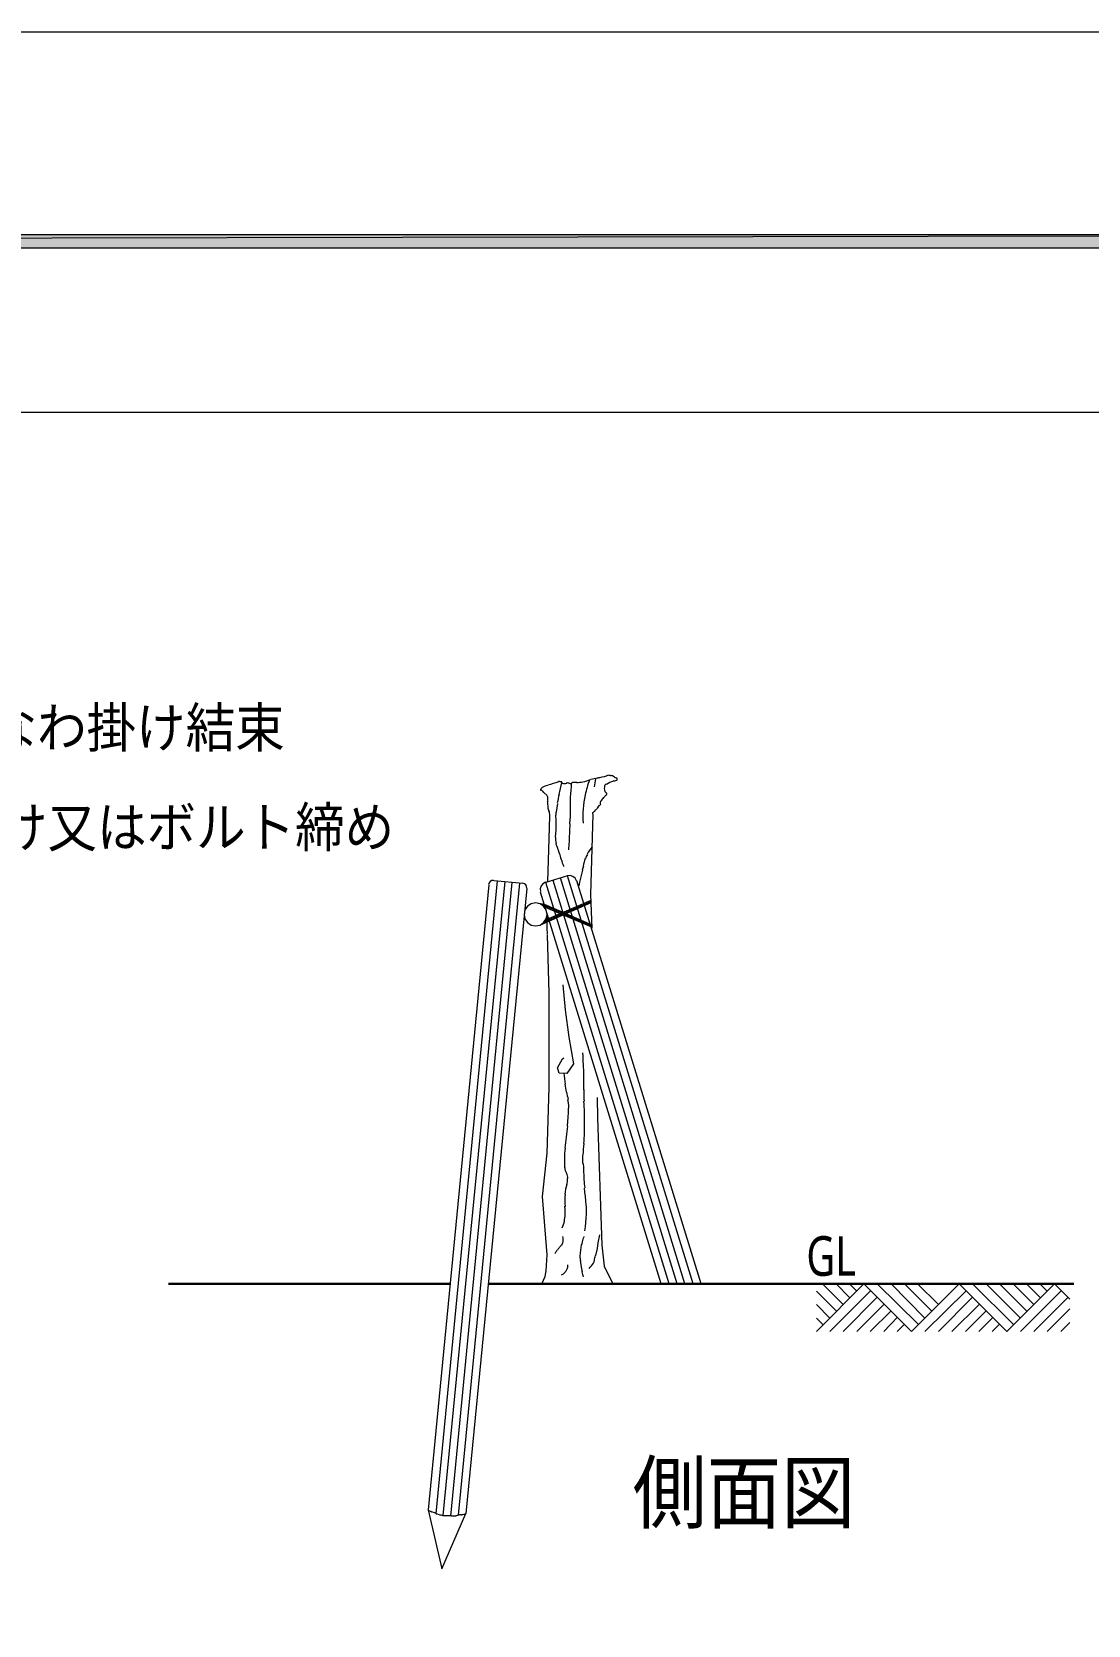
# Model space of a CAD drawing. Header units: millimetres. Extents: x 0 to 420, y 0 to 297.
# Drawn here: x 291.9 to 347.4, y 213.3 to 297 of the extents above; entities that cross this region are included whole.
import ezdxf
from ezdxf.enums import TextEntityAlignment as Align

# ---------------------------------------------------------------- set-up
doc = ezdxf.new("R2010")
doc.units = ezdxf.units.MM
doc.styles.add('kst32b', font='NotoSansJP-Variable.ttf')

msp = doc.modelspace()

# ---------------------------------------------------------------- hatches: boundary and pattern name
h = msp.add_hatch(color=7)
h.paths.add_polyline_path([(394.166, 285.623), (394.166, 286.321), (26.183, 285.623), (394.166, 285.623)])
h.paths.add_polyline_path([(394.166, 286.321), (26.183, 285.623), (26.183, 286.321), (394.166, 286.321)])

# ---------------------------------------------------------------- linework, layer by layer
at = {"lineweight": 13}
for points in [[(0.191, 0), (0.191, 296.968), (420.158, 296.968), (420.158, 0)], [(318.961, 250.624), (318.913, 250.859), (318.784, 251.05), (318.592, 251.18), (318.357, 251.227), (318.122, 251.18), (317.931, 251.05), (317.801, 250.859), (317.754, 250.624), (317.801, 250.389), (317.931, 250.197), (318.122, 250.068), (318.357, 250.021), (318.592, 250.068), (318.784, 250.197), (318.913, 250.389)], [(340.593, 231.225), (338.095, 228.727)]]:
    msp.add_lwpolyline(points, close=True, dxfattribs=at)
at = {"lineweight": 0}
for points in [[(394.166, 285.623), (394.166, 286.321), (26.183, 285.623)], [(394.166, 286.321), (26.183, 285.623), (26.183, 286.321)]]:
    msp.add_lwpolyline(points, close=True, dxfattribs=at)
at = {"lineweight": 13}
for points in [[(394.166, 276.987), (26.183, 276.987)], [(320.838, 257.586), (320.942, 257.61), (321.044, 257.639), (321.145, 257.673), (321.245, 257.711)], [(321.602, 257.784), (321.515, 257.766), (321.428, 257.749), (321.342, 257.731), (321.255, 257.713)], [(321.5, 257.746), (321.437, 257.323)], [(321.737, 257.8), (321.7, 257.794), (321.663, 257.788), (321.627, 257.781), (321.59, 257.774)], [(321.736, 257.82), (321.853, 257.842), (321.969, 257.871), (322.083, 257.906), (322.195, 257.946)], [(322.343, 257.902), (322.307, 257.909), (322.271, 257.913), (322.235, 257.915), (322.198, 257.916)], [(322.536, 257.789), (322.495, 257.83), (322.448, 257.865), (322.398, 257.894), (322.344, 257.916)], [(322.556, 257.81), (322.576, 257.802), (322.598, 257.795), (322.62, 257.791), (322.642, 257.789)], [(322.631, 257.667), (322.64, 257.69), (322.644, 257.715), (322.64, 257.739), (322.631, 257.763)], [(318.625, 257.21), (318.622, 257.192), (318.622, 257.173), (318.626, 257.155), (318.632, 257.137)], [(319.002, 257.401), (318.899, 257.377), (318.802, 257.338), (318.711, 257.284), (318.63, 257.216)], [(318.729, 257.101), (318.712, 257.118), (318.692, 257.132), (318.67, 257.142), (318.647, 257.15)], [(318.739, 257.104), (318.748, 257.094), (318.756, 257.084), (318.765, 257.074), (318.774, 257.064)], [(318.868, 256.943), (318.839, 256.972), (318.81, 257.001), (318.781, 257.03), (318.752, 257.058)], [(318.987, 256.821), (318.966, 256.856), (318.942, 256.889), (318.915, 256.92), (318.886, 256.949)], [(319.56, 257.584), (319.421, 257.541), (319.282, 257.497), (319.144, 257.451), (319.006, 257.403)], [(319.59, 256.94), (319.566, 256.825), (319.542, 256.709), (319.521, 256.592), (319.501, 256.476)], [(319.734, 257.582), (319.692, 257.59), (319.65, 257.595), (319.608, 257.598), (319.565, 257.598)], [(319.733, 257.545), (319.693, 257.392), (319.655, 257.239), (319.619, 257.085), (319.584, 256.931)], [(319.764, 257.516), (319.759, 257.531), (319.752, 257.545), (319.742, 257.557), (319.73, 257.566)], [(319.77, 257.51), (319.825, 257.497), (319.881, 257.493), (319.937, 257.497), (319.993, 257.51)], [(320.157, 257.502), (320.112, 257.512), (320.067, 257.52), (320.022, 257.526), (319.976, 257.531)], [(320.164, 257.493), (320.202, 257.498), (320.238, 257.51), (320.271, 257.528), (320.3, 257.553)], [(320.236, 257.505), (320.221, 257.325), (320.207, 257.144), (320.194, 256.964), (320.183, 256.783)], [(320.52, 257.551), (320.465, 257.555), (320.41, 257.556), (320.356, 257.555), (320.301, 257.551)], [(320.518, 257.545), (320.598, 257.554), (320.677, 257.563), (320.756, 257.573), (320.836, 257.584)], [(320.959, 256.897), (320.923, 256.715), (320.894, 256.531), (320.872, 256.347), (320.856, 256.162)], [(321.06, 257.296), (321.032, 257.197), (321.006, 257.097), (320.981, 256.998), (320.959, 256.897)], [(321.193, 257.685), (321.157, 257.589), (321.123, 257.492), (321.091, 257.394), (321.06, 257.296)], [(321.913, 256.761), (321.951, 256.788), (321.987, 256.818), (322.02, 256.85), (322.05, 256.886)], [(321.985, 257.385), (321.97, 257.31), (321.966, 257.235), (321.974, 257.16), (321.994, 257.086)], [(322.06, 257.476), (322.038, 257.454), (322.017, 257.431), (321.998, 257.407), (321.979, 257.382)], [(321.994, 257.084), (322.011, 257.059), (322.032, 257.037), (322.055, 257.019), (322.082, 257.004)], [(322.074, 256.876), (322.084, 256.906), (322.091, 256.937), (322.093, 256.968), (322.092, 256.999)], [(322.444, 257.626), (322.351, 257.587), (322.26, 257.545), (322.17, 257.5), (322.082, 257.452)], [(322.421, 257.648), (322.473, 257.641), (322.526, 257.644), (322.577, 257.657), (322.624, 257.68)], [(318.975, 256.56), (318.982, 256.479), (318.99, 256.399), (318.999, 256.319), (319.01, 256.239)], [(318.983, 256.819), (318.982, 256.754), (318.983, 256.69), (318.988, 256.625), (318.995, 256.561)], [(319.057, 256.032), (319.047, 256.082), (319.037, 256.132), (319.027, 256.182), (319.017, 256.232)], [(319.114, 255.822), (319.105, 255.878), (319.097, 255.933), (319.088, 255.988), (319.079, 256.043)], [(319.511, 256.455), (319.447, 255.99)], [(320.179, 256.767), (320.174, 256.661), (320.17, 256.556), (320.168, 256.451), (320.167, 256.346)], [(320.167, 256.349), (320.167, 255.672)], [(320.856, 256.162), (320.847, 255.976), (320.844, 255.79), (320.848, 255.604), (320.859, 255.419)], [(321.475, 256.048), (321.449, 256.028), (321.424, 256.008), (321.399, 255.988), (321.375, 255.968)], [(321.454, 256.067), (321.484, 256.088), (321.513, 256.111), (321.543, 256.133), (321.572, 256.156)], [(321.694, 256.357), (321.656, 256.309), (321.624, 256.258), (321.598, 256.203), (321.579, 256.144)], [(321.711, 256.343), (321.729, 256.357), (321.746, 256.373), (321.762, 256.389), (321.776, 256.407)], [(321.787, 256.588), (321.769, 256.55), (321.758, 256.509), (321.754, 256.468), (321.758, 256.426)], [(321.927, 256.76), (321.892, 256.716), (321.858, 256.671), (321.826, 256.626), (321.794, 256.58)], [(319.003, 252.328), (319.066, 254.593), (319.109, 255.799)], [(319.404, 254.673), (319.426, 254.868), (319.441, 255.064), (319.447, 255.26), (319.446, 255.457)], [(319.444, 255.451), (319.441, 255.549), (319.437, 255.646), (319.431, 255.743), (319.425, 255.84)], [(319.428, 255.976), (319.427, 255.942), (319.426, 255.909), (319.427, 255.876), (319.429, 255.843)], [(319.429, 255.996), (319.428, 255.99), (319.428, 255.984), (319.427, 255.978), (319.427, 255.972)], [(320.146, 254.614), (320.167, 255.376)], [(320.164, 255.389), (320.165, 255.416), (320.165, 255.444), (320.166, 255.471), (320.166, 255.498)], [(320.166, 255.494), (320.167, 255.541), (320.167, 255.587), (320.167, 255.634), (320.167, 255.681)], [(321.373, 255.884), (321.246, 251.672), (321.31, 249.894)], [(321.361, 255.976), (321.355, 255.957), (321.352, 255.937), (321.355, 255.917), (321.361, 255.897)], [(319.412, 254.665), (319.405, 254.587), (319.407, 254.508), (319.416, 254.429), (319.433, 254.352)], [(319.415, 254.346), (319.426, 254.311), (319.437, 254.277), (319.45, 254.243), (319.464, 254.21)], [(320.104, 254.016), (320.112, 254.121), (320.12, 254.227), (320.128, 254.333), (320.135, 254.439)], [(320.137, 254.431), (320.139, 254.475), (320.142, 254.52), (320.143, 254.564), (320.145, 254.608)], [(319.535, 254.043), (319.52, 254.09), (319.503, 254.137), (319.484, 254.183), (319.464, 254.228)], [(319.614, 253.831), (319.6, 253.88), (319.585, 253.928), (319.57, 253.977), (319.554, 254.025)], [(319.601, 253.842), (319.626, 253.76), (319.651, 253.679), (319.676, 253.597), (319.701, 253.516)], [(319.71, 253.511), (319.72, 253.48), (319.73, 253.45), (319.741, 253.42), (319.751, 253.39)], [(320.954, 253.563), (320.927, 253.463), (320.901, 253.364), (320.875, 253.264), (320.849, 253.165)], [(321.078, 253.776), (321.049, 253.721), (321.023, 253.664), (321.002, 253.605), (320.984, 253.545)], [(321.321, 254.177), (321.253, 254.084), (321.187, 253.989), (321.125, 253.892), (321.066, 253.792)], [(319.738, 253.401), (319.762, 253.336), (319.787, 253.271), (319.812, 253.207), (319.837, 253.142)], [(320.814, 252.94), (320.765, 252.734), (320.716, 252.529), (320.669, 252.324), (320.623, 252.118)], [(320.867, 253.164), (320.853, 253.109), (320.839, 253.054), (320.826, 252.999), (320.812, 252.944)], [(315.912, 252.18), (312.716, 219.35)], [(316.336, 252.391), (313.119, 219.16)], [(316.738, 252.349), (313.5, 219.054)], [(317.119, 252.307), (313.902, 219.033)], [(317.521, 252.264), (314.304, 219.075)], [(317.902, 251.989), (314.706, 219.16)], [(316.158, 252.411), (316.062, 252.401), (315.98, 252.357), (315.921, 252.285), (315.892, 252.193)], [(317.691, 252.243), (316.166, 252.391)], [(317.901, 251.997), (317.891, 252.094), (317.847, 252.176), (317.775, 252.235), (317.682, 252.263)], [(318.877, 252.311), (318.74, 252.236), (318.646, 252.119), (318.603, 251.976), (318.618, 251.821)], [(320.04, 252.645), (318.897, 252.307)], [(325.374, 231.225), (318.897, 252.307)], [(325.797, 231.225), (319.278, 252.412)], [(326.2, 231.225), (319.659, 252.539)], [(320.51, 252.39), (320.435, 252.527), (320.318, 252.621), (320.175, 252.665), (320.02, 252.649)], [(326.623, 231.225), (320.04, 252.645)], [(327.046, 231.225), (320.527, 252.391)], [(318.834, 251.142), (318.495, 251.206)], [(321.268, 251.227), (318.601, 250.063)], [(321.289, 250.021), (318.601, 251.185)], [(324.951, 231.225), (318.622, 251.799)], [(318.876, 250.994), (318.728, 251.1)], [(321.289, 250.084), (318.834, 251.142)], [(321.31, 249.957), (318.876, 250.994)], [(321.268, 251.354), (319.066, 250.402)], [(321.268, 251.291), (319.066, 250.338)], [(319.066, 250.338), (318.664, 250.105)], [(319.066, 250.402), (318.749, 250.148)], [(318.961, 249.999), (318.961, 250.402), (318.961, 250.613)], [(318.685, 231.225), (318.855, 231.606), (318.918, 231.902), (318.961, 232.749), (318.728, 235.818), (318.961, 238.083), (319.066, 241.554), (319.066, 246.486), (318.982, 249.555)], [(318.95, 250.023), (318.953, 249.912), (318.958, 249.801), (318.963, 249.69), (318.969, 249.58)], [(319.786, 246.93), (319.913, 245.618), (320.104, 244.179), (320.357, 242.782), (319.998, 242.274), (319.596, 242.295), (319.511, 242.57), (319.765, 243.036), (319.85, 243.099)], [(320.867, 242.748), (320.863, 242.898), (320.858, 243.049), (320.853, 243.199), (320.848, 243.349)], [(320.887, 242.172), (320.886, 242.318), (320.885, 242.463), (320.882, 242.608), (320.879, 242.754)], [(319.843, 242.283), (319.859, 242.14), (319.876, 241.996), (319.895, 241.853), (319.914, 241.71)], [(320.887, 241.406), (320.887, 242.168)], [(319.898, 241.707), (319.913, 241.602), (319.929, 241.498), (319.947, 241.395), (319.966, 241.291)], [(319.988, 241.297), (320.006, 241.201), (320.025, 241.105), (320.044, 241.01), (320.063, 240.914)], [(320.887, 241.422), (320.887, 241.383), (320.887, 241.344), (320.887, 241.305), (320.888, 241.266)], [(320.888, 241.263), (320.89, 241.154), (320.893, 241.044), (320.898, 240.935), (320.904, 240.825)], [(321.585, 241.004), (321.606, 239.945), (321.839, 233.257), (321.966, 232.156), (322.411, 231.225)], [(320.037, 239.516), (320.057, 239.749), (320.074, 239.983), (320.087, 240.216), (320.096, 240.45)], [(320.078, 240.771), (320.072, 240.805), (320.067, 240.839), (320.06, 240.873), (320.054, 240.906)], [(320.103, 240.449), (320.103, 240.53), (320.1, 240.611), (320.094, 240.691), (320.084, 240.772)], [(320.923, 240.23), (320.919, 240.376), (320.913, 240.521), (320.907, 240.667), (320.899, 240.812)], [(320.929, 239.787), (320.929, 239.9), (320.928, 240.013), (320.926, 240.127), (320.923, 240.24)], [(319.985, 238.933), (320.006, 239.077), (320.024, 239.221), (320.04, 239.365), (320.055, 239.509)], [(320.923, 239.161), (320.926, 239.318), (320.928, 239.474), (320.929, 239.63), (320.929, 239.787)], [(319.971, 238.935), (319.951, 238.79), (319.932, 238.644), (319.916, 238.497), (319.901, 238.351)], [(320.888, 238.591), (320.872, 238.442), (320.86, 238.293), (320.852, 238.144), (320.846, 237.994)], [(320.89, 238.587), (320.905, 238.728), (320.916, 238.869), (320.924, 239.01), (320.928, 239.151)], [(319.872, 237.798), (319.871, 237.677), (319.872, 237.556), (319.877, 237.435), (319.883, 237.315)], [(319.904, 238.348), (319.892, 238.209), (319.883, 238.07), (319.876, 237.931), (319.872, 237.791)], [(320.825, 237.99), (320.824, 237.88), (320.823, 237.769), (320.824, 237.659), (320.827, 237.548)], [(319.893, 237.327), (319.903, 237.252), (319.92, 237.179), (319.945, 237.108), (319.978, 237.04)], [(320.061, 236.758), (320.054, 236.829), (320.039, 236.899), (320.016, 236.966), (319.986, 237.031)], [(320.859, 237.552), (320.866, 237.338), (320.875, 237.123), (320.885, 236.909), (320.897, 236.695)], [(319.906, 235.938), (319.895, 235.777), (319.892, 235.615), (319.895, 235.454), (319.906, 235.293)], [(319.999, 236.438), (319.965, 236.315), (319.937, 236.19), (319.916, 236.064), (319.901, 235.937)], [(319.997, 236.429), (320.017, 236.508), (320.031, 236.587), (320.039, 236.668), (320.04, 236.749)], [(320.897, 236.691), (320.905, 236.583), (320.914, 236.476), (320.925, 236.369), (320.938, 236.261)], [(321.021, 235.367), (320.999, 235.59), (320.975, 235.813), (320.949, 236.035), (320.921, 236.257)], [(319.899, 234.662), (319.909, 234.821), (319.913, 234.98), (319.91, 235.139), (319.899, 235.298)], [(321.029, 234.881), (321.034, 235.003), (321.034, 235.125), (321.03, 235.248), (321.02, 235.37)], [(319.753, 234.161), (319.789, 234.248), (319.822, 234.335), (319.854, 234.423), (319.883, 234.512)], [(319.859, 234.518), (319.87, 234.554), (319.878, 234.591), (319.885, 234.629), (319.889, 234.666)], [(320.949, 234.001), (320.978, 234.223), (321.003, 234.445), (321.023, 234.667), (321.038, 234.89)], [(319.734, 233.265), (319.76, 233.303), (319.78, 233.345), (319.795, 233.388), (319.804, 233.434)], [(319.8, 233.429), (319.806, 233.501), (319.807, 233.574), (319.801, 233.646), (319.789, 233.718)], [(320.811, 233.437), (320.801, 233.398), (320.792, 233.359), (320.784, 233.32), (320.777, 233.281)], [(320.893, 233.708), (320.87, 233.638), (320.848, 233.567), (320.827, 233.496), (320.807, 233.425)], [(321.712, 233.807), (321.628, 233.384), (321.585, 233.087), (321.5, 232.706)], [(319.439, 232.92), (319.421, 232.894), (319.404, 232.867), (319.387, 232.841), (319.371, 232.814)], [(319.493, 232.993), (319.479, 232.975), (319.466, 232.956), (319.453, 232.938), (319.44, 232.919)], [(319.606, 233.121), (319.579, 233.092), (319.552, 233.061), (319.527, 233.03), (319.502, 232.998)], [(319.61, 233.132), (319.64, 233.165), (319.669, 233.199), (319.698, 233.234), (319.726, 233.269)], [(320.679, 232.71), (320.677, 232.678), (320.675, 232.646), (320.675, 232.613), (320.677, 232.581)], [(320.756, 233.273), (320.735, 233.131), (320.714, 232.988), (320.696, 232.845), (320.679, 232.702)], [(321.447, 232.45), (321.46, 232.517), (321.473, 232.583), (321.485, 232.65), (321.497, 232.716)], [(319.716, 231.698), (319.752, 231.716), (319.787, 231.736), (319.82, 231.758), (319.852, 231.783)], [(319.852, 231.783), (319.882, 231.81), (319.91, 231.838), (319.936, 231.869), (319.96, 231.901)], [(319.96, 231.901), (319.983, 231.938), (320.003, 231.976), (320.02, 232.016), (320.035, 232.056)], [(320.035, 232.056), (320.046, 232.098), (320.054, 232.141), (320.059, 232.183), (320.061, 232.227)], [(320.697, 232.462), (320.713, 232.347), (320.73, 232.232), (320.747, 232.116), (320.765, 232.001)], [(320.702, 232.573), (320.704, 232.544), (320.707, 232.514), (320.71, 232.485), (320.714, 232.455)], [(320.777, 232.007), (320.782, 231.971), (320.789, 231.935), (320.795, 231.9), (320.802, 231.864)], [(320.796, 231.85), (320.809, 231.786), (320.822, 231.722), (320.836, 231.658), (320.85, 231.594)], [(321.172, 232.039), (321.232, 232.104), (321.289, 232.172), (321.343, 232.243), (321.394, 232.315)], [(321.392, 232.309), (321.412, 232.343), (321.429, 232.378), (321.442, 232.415), (321.451, 232.453)], [(333.1, 228.727), (335.597, 231.225)], [(333.417, 231.225), (334.497, 230.145)], [(334.137, 231.225), (334.857, 230.484)], [(334.836, 231.225), (335.216, 230.844)], [(335.597, 231.225), (338.095, 228.727)], [(336.296, 231.225), (338.455, 229.087)], [(337.016, 231.225), (338.794, 229.425)], [(337.714, 231.225), (339.154, 229.785)], [(338.413, 231.225), (339.513, 230.145)], [(340.593, 231.225), (343.091, 228.727)], [(341.291, 231.225), (343.45, 229.087)], [(342.011, 231.225), (343.81, 229.425)], [(342.71, 231.225), (344.149, 229.785)], [(343.091, 228.727), (345.588, 231.225)], [(343.429, 231.225), (344.509, 230.145)], [(344.128, 231.225), (344.869, 230.484)], [(344.826, 231.225), (345.207, 230.844)], [(345.588, 231.225), (346.393, 230.42)], [(333.1, 230.844), (334.158, 229.785)], [(333.1, 230.145), (333.798, 229.425)], [(333.798, 228.727), (335.936, 230.865)], [(334.497, 228.727), (336.296, 230.526)], [(335.216, 228.727), (336.656, 230.166)], [(338.794, 228.727), (340.953, 230.865)], [(339.513, 228.727), (341.291, 230.526)], [(340.212, 228.727), (341.651, 230.166)], [(343.81, 228.727), (345.948, 230.865)], [(344.509, 228.727), (346.308, 230.526)], [(333.1, 229.425), (333.438, 229.087)], [(335.915, 228.727), (337.016, 229.806)], [(336.635, 228.727), (337.354, 229.468)], [(340.931, 228.727), (342.011, 229.806)], [(341.63, 228.727), (342.371, 229.468)], [(345.207, 228.727), (346.393, 229.912)], [(337.333, 228.727), (337.714, 229.108)], [(342.329, 228.727), (342.71, 229.108)], [(345.927, 228.727), (346.393, 229.193)], [(312.712, 219.349), (312.749, 219.327), (312.786, 219.305), (312.823, 219.284), (312.86, 219.264)], [(312.716, 219.35), (313.436, 216.26), (314.706, 219.16)], [(312.858, 219.28), (312.878, 219.27), (312.897, 219.261), (312.917, 219.252), (312.938, 219.244)], [(312.943, 219.25), (312.992, 219.232), (313.041, 219.214), (313.09, 219.196), (313.139, 219.179)], [(313.125, 219.163), (313.146, 219.155), (313.167, 219.148), (313.188, 219.141), (313.209, 219.134)], [(313.229, 219.135), (313.282, 219.118), (313.336, 219.102), (313.39, 219.088), (313.444, 219.074)], [(313.439, 219.078), (313.466, 219.072), (313.492, 219.067), (313.518, 219.063), (313.545, 219.059)], [(313.537, 219.062), (313.572, 219.058), (313.608, 219.056), (313.644, 219.054), (313.679, 219.054)], [(313.679, 219.054), (313.748, 219.054), (313.817, 219.056), (313.886, 219.058), (313.955, 219.062)], [(313.952, 219.039), (314.005, 219.042), (314.059, 219.045), (314.113, 219.049), (314.166, 219.052)], [(314.17, 219.064), (314.192, 219.065), (314.213, 219.067), (314.235, 219.069), (314.256, 219.07)], [(314.254, 219.079), (314.26, 219.079), (314.267, 219.08), (314.273, 219.081), (314.28, 219.081)], [(314.275, 219.092), (314.314, 219.096), (314.352, 219.101), (314.39, 219.105), (314.429, 219.11)], [(314.44, 219.101), (314.466, 219.104), (314.491, 219.109), (314.517, 219.114), (314.542, 219.12)], [(314.545, 219.116), (314.586, 219.127), (314.626, 219.139), (314.665, 219.152), (314.705, 219.165)]]:
    msp.add_lwpolyline(points, dxfattribs=at)
at = {"lineweight": 30}
for points in [[(299.085, 231.225), (313.88, 231.225)], [(315.891, 231.225), (346.604, 231.225)]]:
    msp.add_lwpolyline(points, dxfattribs=at)

# ---------------------------------------------------------------- texts
at = {"style": 'kst32b'}
for s, height, p, p2 in [('杉皮・しゅろなわ掛け結束', 2.07913, (274.003, 259.397), (305.189, 259.397)), ('釘打ち鉄線掛け又はボルト締め', 2.07913, (274.553, 254.169), (310.938, 254.169)), ('GL', 2.0791, (332.571, 231.648), (335.17, 231.648)), ('側面図', 3.1187, (323.448, 218.715), (335.143, 218.715))]:
    msp.add_text(s, height=height, dxfattribs=at).set_placement(p, p2, align=Align.FIT)

doc.saveas('drawing.dxf')
